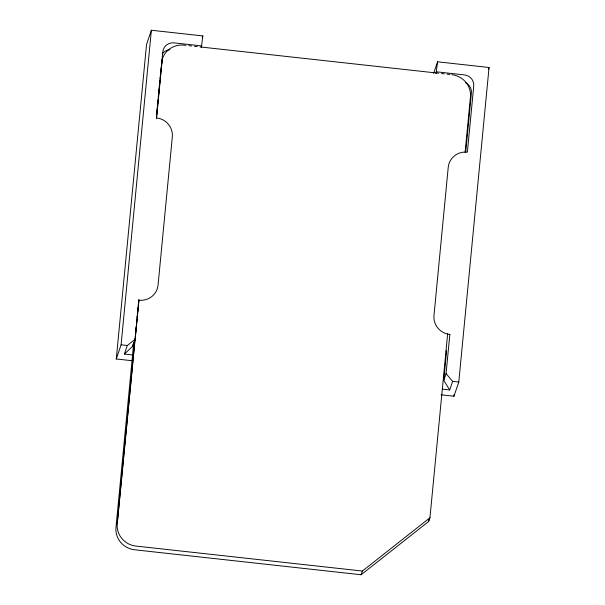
<?xml version="1.0" encoding="UTF-8"?>
<svg xmlns="http://www.w3.org/2000/svg" width="605" height="605" viewBox="0 0 605 605"><rect width="100%" height="100%" fill="white"/><g stroke="black" fill="none" stroke-linecap="round" stroke-linejoin="round"><path stroke-width="0.91" d="M131.958 360.709L116.273 358.984L146.546 44.415L151.371 30.25L202.841 35.929L201.299 47.651M116.273 358.984L121.098 344.82L151.371 30.25M132.729 354.969L124.365 354.046L132.828 346.12L133.009 344.268M133.796 342.196L115.971 527.469A20.744 20.094 18.8 0 0 134.628 549.779L361.124 574.75L428.68 521.449L429.951 517.744L447.662 333.657M429.951 517.744L362.395 571.037L135.891 546.065A20.744 20.094 18.8 0 1 117.234 523.756L135.059 338.482M135.24 336.599L136.238 326.254M136.412 324.378L136.866 319.674M137.048 317.791L138.046 307.446M138.227 305.57L138.772 299.921M156.415 116.531L158.041 99.606M158.223 97.723L159.856 80.798M160.038 78.915L160.484 74.211M160.665 72.328L162.223 59.479A20.744 20.094 18.8 0 1 184.094 45.163L185.969 45.367M132.828 346.12L135.157 339.276L138.916 300.209A10.376 0.575 -83.7 0 1 138.855 299.974M436.031 73.538L437.581 61.808L489.052 67.488L458.787 382.05L453.962 396.214L441.053 394.793M428.68 521.449L428.862 519.574M465.101 152.392L470.433 96.981A20.744 20.094 18.8 0 0 451.769 74.672M442.263 389.098L449.696 389.923L443.752 380.401L446.641 350.348L446.089 351.974M465.699 152.286L471.416 92.883A10.376 10.051 18.8 0 0 465.548 82.726M443.752 380.401L446.074 373.565L449.84 334.497A10.376 0.575 -83.7 0 1 449.772 334.255M453.962 396.214L454.143 394.339M117.234 523.756L138.908 300.08M156.483 118.693L162.223 59.479M202.244 37.699L202.841 35.929M124.365 354.046L127.277 345.5L135.157 339.276M433.656 73.318L437.581 61.808M488.454 69.257L489.052 67.488M361.124 574.75L362.395 571.037M449.696 389.923L452.608 381.369L446.074 373.565M201.881 45.942L174.081 42.879A10.376 10.051 18.8 0 0 162.821 51.765L156.461 117.884A17.636 17.084 18.8 0 1 172.327 136.843L158.056 285.106A17.636 17.084 18.8 0 1 138.916 300.209M436.613 71.829L464.413 74.891A10.376 10.051 18.8 0 1 473.745 86.046L467.378 152.165A17.636 17.084 18.8 0 0 448.237 167.267L433.974 315.53A17.636 17.084 18.8 0 0 449.84 334.497M188.79 45.677L191.603 45.988M194.424 46.298L197.238 46.608M200.058 46.918L438.625 73.228M441.438 73.538L444.259 73.848M447.072 74.158L449.893 74.468M121.098 344.82L127.277 345.5M452.608 381.369L458.787 382.05M162.359 53.747A10.376 10.051 18.8 0 1 169.952 49.671"/></g></svg>
